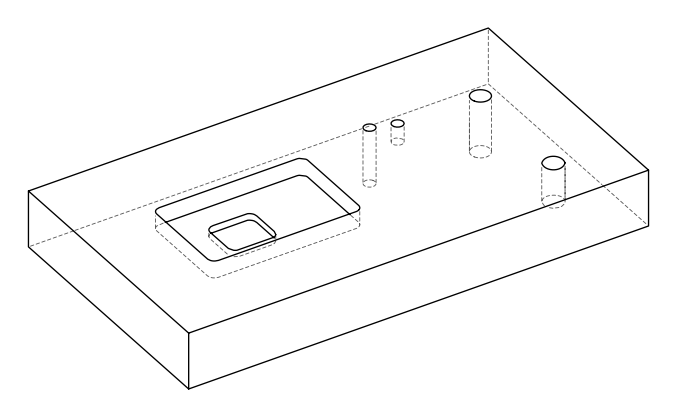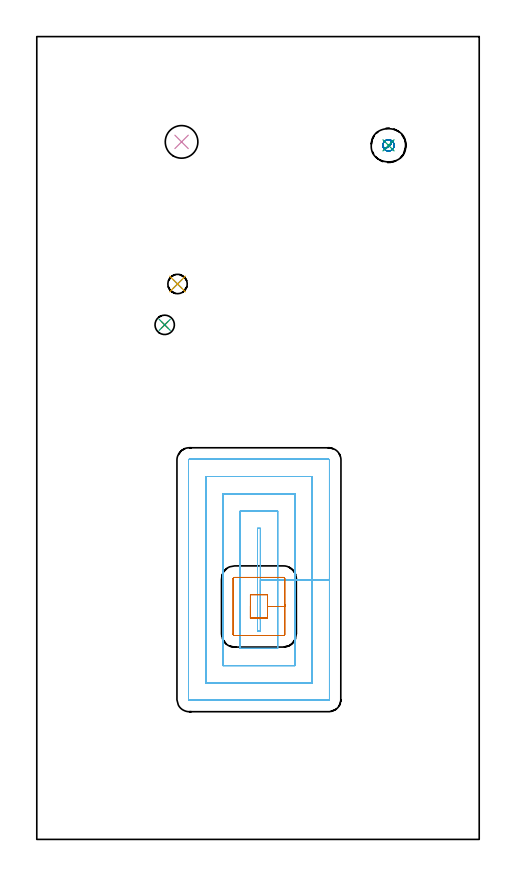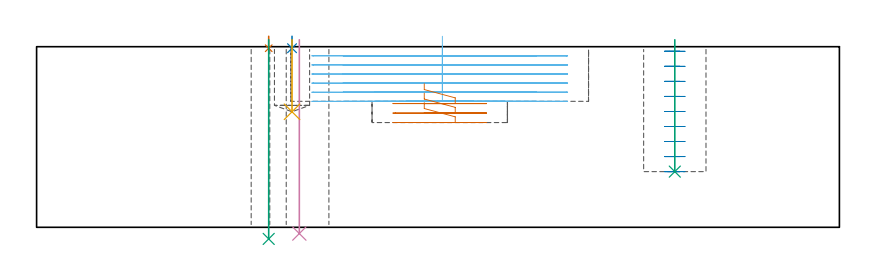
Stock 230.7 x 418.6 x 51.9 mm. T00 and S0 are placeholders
(PLAN: 9 operations, 5 tool changes, 19.4 min)
(1 SPOT_DRILL | STEP1HOLE | NXT0321_9005460120000 | 0.03 min | 1 mm3)
(2 SPOT_DRILL_1 | STEP1POCKET | NXT0321_9005460120000 | 0.03 min | 77 mm3)
(3 DRILL_THROUGH_HOLE_INTO_CENTER | STEP1HOLE | NXT0301_072 | 0.23 min | 4061 mm3)
(4 INDEXABLE_INSERT_DRILL_THROUGH_HOLE_FROM_SOLID | STEP1HOLE_1 | NXT0302_005 | 0.22 min | 11758 mm3)
(5 DRILL_BLIND_HOLE_INTO_CENTER | STEP1POCKET | NXT0301_072 | 0.08 min | 1392 mm3)
(6 MILL_RECTANGULAR_POCKET | POCKET_RECTANGULAR_STRAIGHT | NXT0201_011 | Follow Part, ap 3, ae 75% | 16.23 min | 184210 mm3)
(7 MILL_RECTANGULAR_POCKET_1 | POCKET_RECTANGULAR_STRAIGHT_1 | NXT0201_011 | Follow Part, ap 3, ae 75% | 1.27 min | 9792 mm3)
(8 MILL_BLIND_HOLE_FROM_SOLID_MATERIAL | STEP1POCKET_1 | NXT0201_011 | Spiral | 1.17 min | 9031 mm3)
(9 BORE_BLIND_HOLE | STEP1POCKET_1 | UGT0332_075 | 0.15 min | 0 mm3)
(TOOL NXT0321_9005460120000 | NC Spot Drill, 142deg, 12mm, Carbide, Uncoated | D12 PA142 FL30 Z2)
(TOOL NXT0301_072 | Carbide Drill 10.1mm [860.1-1010-051A1-MM 2214] | D10.1 PA140 FL71 Z2)
(TOOL NXT0302_005 | Index. Insert Drill 17mm [880-D1700L20-05] | D17 PA176 FL85 Z2)
(TOOL NXT0201_011 | ENDMILL 12mm [2P460-1200-NA 1630] | D12 FL38 Z6)
(TOOL UGT0332_075 | 17.75 mm Rough Boring Bar | D17.75)
(OP 1 SPOT_DRILL)
G17 G21 G94 G90
T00 M6
G54
G17 G0 G90 X66.7 Y268.3 S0 M3
G43 Z61.9 H0
G94 G81 G98 Z51.461 F250. R54.9
G80
M5
M2
(OP 2 SPOT_DRILL_1)
G17 G21 G94 G90
T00 M6
G54
G17 G0 G90 X73.4 Y289.6 S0 M3
G43 Z61.9 H0
G94 G81 G98 Z51.465 F250. R54.9
G80
M5
M2
(OP 3 DRILL_THROUGH_HOLE_INTO_CENTER)
G17 G21 G94 G90
T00 M6
G54
G17 G0 G90 X66.7 Y268.3 S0 M3
G43 Z61.9 H1
G94 G73 G98 Z-3.338 F250. Q9.206 R53.9
G80
M5
M2
(OP 4 INDEXABLE_INSERT_DRILL_THROUGH_HOLE_FROM_SOLID)
G17 G21 G94 G90
T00 M6
G54
G17 G0 G90 X75.5 Y363.7 S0 M3
G43 Z61.9 H1
G94 G81 G98 Z-1.797 F250. R53.9
G80
M5
M2
(OP 5 DRILL_BLIND_HOLE_INTO_CENTER)
G17 G21 G94 G90
T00 M6
G54
G17 G0 G90 X73.4 Y289.6 S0 M3
G43 Z61.9 H1
G94 G81 G98 Z33.2 F250. R53.9
G80
M5
M2
(OP 6 MILL_RECTANGULAR_POCKET)
G17 G21 G94 G90
T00 M6
G54
G17 G0 G90 X116.6 Y114.438 S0 M3
G43 Z61.9 H1
Z54.9
G94 G1 Y135.4 Z49.283 F250.
Y162.2 F500.
X115.1
Y108.6
X116.6
Y135.4
X125.6
Y171.2
X106.1
Y99.6
X125.6
Y135.4
X134.6
Y180.2
X97.1
Y90.6
X134.6
Y135.4
X143.6
Y189.2
X88.1
Y81.6
X143.6
Y135.4
X152.6
Y197.8
G3 X152.2 Y198.2 R0.4
G1 X79.5
G3 X79.1 Y197.8 R0.4
G1 Y73.
G3 X79.5 Y72.6 R0.4
G1 X152.2
G3 X152.6 Y73. R0.4
G1 Y135.4
Y136.4
G0 X116.6 Y114.438 Z52.283
G1 Y135.4 Z46.667 F250.
Y162.2 F500.
X115.1
Y108.6
X116.6
Y135.4
X125.6
Y171.2
X106.1
Y99.6
X125.6
Y135.4
X134.6
Y180.2
X97.1
Y90.6
X134.6
Y135.4
X143.6
Y189.2
X88.1
Y81.6
X143.6
Y135.4
X152.6
Y197.8
G3 X152.2 Y198.2 R0.4
G1 X79.5
G3 X79.1 Y197.8 R0.4
G1 Y73.
G3 X79.5 Y72.6 R0.4
G1 X152.2
G3 X152.6 Y73. R0.4
G1 Y135.4
Y136.4
G0 X116.6 Y114.438 Z49.667
G1 Y135.4 Z44.05 F250.
Y162.2 F500.
X115.1
Y108.6
X116.6
Y135.4
X125.6
Y171.2
X106.1
Y99.6
X125.6
Y135.4
X134.6
Y180.2
X97.1
Y90.6
X134.6
Y135.4
X143.6
Y189.2
X88.1
Y81.6
X143.6
Y135.4
X152.6
Y197.8
G3 X152.2 Y198.2 R0.4
G1 X79.5
G3 X79.1 Y197.8 R0.4
G1 Y73.
G3 X79.5 Y72.6 R0.4
G1 X152.2
G3 X152.6 Y73. R0.4
G1 Y135.4
Y136.4
G0 X116.6 Y114.438 Z47.05
G1 Y135.4 Z41.433 F250.
Y162.2 F500.
X115.1
Y108.6
X116.6
Y135.4
X125.6
Y171.2
X106.1
Y99.6
X125.6
Y135.4
X134.6
Y180.2
X97.1
Y90.6
X134.6
Y135.4
X143.6
Y189.2
X88.1
Y81.6
X143.6
Y135.4
X152.6
Y197.8
G3 X152.2 Y198.2 R0.4
G1 X79.5
G3 X79.1 Y197.8 R0.4
G1 Y73.
G3 X79.5 Y72.6 R0.4
G1 X152.2
G3 X152.6 Y73. R0.4
G1 Y135.4
Y136.4
G0 X116.6 Y114.438 Z44.433
G1 Y135.4 Z38.817 F250.
Y162.2 F500.
X115.1
Y108.6
X116.6
Y135.4
X125.6
Y171.2
X106.1
Y99.6
X125.6
Y135.4
X134.6
Y180.2
X97.1
Y90.6
X134.6
Y135.4
X143.6
Y189.2
X88.1
Y81.6
X143.6
Y135.4
X152.6
Y197.8
G3 X152.2 Y198.2 R0.4
G1 X79.5
G3 X79.1 Y197.8 R0.4
G1 Y73.
G3 X79.5 Y72.6 R0.4
G1 X152.2
G3 X152.6 Y73. R0.4
G1 Y135.4
Y136.4
G0 X116.6 Y114.438 Z41.817
G1 Y135.4 Z36.2 F250.
Y162.2 F500.
X115.1
Y108.6
X116.6
Y135.4
X125.6
Y171.2
X106.1
Y99.6
X125.6
Y135.4
X134.6
Y180.2
X97.1
Y90.6
X134.6
Y135.4
X143.6
Y189.2
X88.1
Y81.6
X143.6
Y135.4
X152.6
Y197.8
G3 X152.2 Y198.2 R0.4
G1 X79.5
G3 X79.1 Y197.8 R0.4
G1 Y73.
G3 X79.5 Y72.6 R0.4
G1 X152.2
G3 X152.6 Y73. R0.4
G1 Y135.4
Y136.4
G0 Z61.9
M5
M2
(OP 7 MILL_RECTANGULAR_POCKET_1)
G17 G21 G94 G90
T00 M6
G54
G17 G0 G90 X111.4 Y121.616 S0 M3
G43 Z61.9 H1
Z41.275
G94 G1 Y115.3 Z39.583 F250.
X120.3 Z37.198
Y121.45 Z35.55
Y127.6 F500.
X111.4
Y115.3
X120.3
Y121.45
X129.3
Y135.9
G3 X128.6 Y136.6 R0.7
G1 X103.1
G3 X102.4 Y135.9 R0.7
G1 Y107.
G3 X103.1 Y106.3 R0.7
G1 X128.6
G3 X129.3 Y107. R0.7
G1 Y121.45
Y122.45
G0 X111.4 Y121.616 Z38.55
G1 Y115.3 Z36.858 F250.
X120.3 Z34.473
Y121.45 Z32.825
Y127.6 F500.
X111.4
Y115.3
X120.3
Y121.45
X129.3
Y135.9
G3 X128.6 Y136.6 R0.7
G1 X103.1
G3 X102.4 Y135.9 R0.7
G1 Y107.
G3 X103.1 Y106.3 R0.7
G1 X128.6
G3 X129.3 Y107. R0.7
G1 Y121.45
Y122.45
G0 X111.4 Y121.616 Z35.825
G1 Y115.3 Z34.133 F250.
X120.3 Z31.748
Y121.45 Z30.1
Y127.6 F500.
X111.4
Y115.3
X120.3
Y121.45
X129.3
Y135.9
G3 X128.6 Y136.6 R0.7
G1 X103.1
G3 X102.4 Y135.9 R0.7
G1 Y107.
G3 X103.1 Y106.3 R0.7
G1 X128.6
G3 X129.3 Y107. R0.7
G1 Y121.45
Y122.45
G0 Z61.9
M5
M2
(OP 8 MILL_BLIND_HOLE_FROM_SOLID_MATERIAL)
G17 G21 G94 G90
T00 M6
G54
G17 G0 G90 X183.4 Y361.9 S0 M3
G43 Z61.9 H1
Z50.578
G94 G3 X183.475 Y364.775 R1.438 F250.
X180.454 Y362.054 R2.875
X183.246 Y358.954 R2.95
X180.454 Y362.054 R-2.95
X181.85 Y360.504 R1.475
X183.4 Y361.9 R1.475
G0 Z46.256
G3 X183.475 Y364.775 R1.438
X180.454 Y362.054 R2.875
X183.246 Y358.954 R2.95
X180.454 Y362.054 R-2.95
X181.85 Y360.504 R1.475
X183.4 Y361.9 R1.475
G0 Z41.933
G3 X183.475 Y364.775 R1.438
X180.454 Y362.054 R2.875
X183.246 Y358.954 R2.95
X180.454 Y362.054 R-2.95
X181.85 Y360.504 R1.475
X183.4 Y361.9 R1.475
G0 Z37.611
G3 X183.475 Y364.775 R1.438
X180.454 Y362.054 R2.875
X183.246 Y358.954 R2.95
X180.454 Y362.054 R-2.95
X181.85 Y360.504 R1.475
X183.4 Y361.9 R1.475
G0 Z33.289
G3 X183.475 Y364.775 R1.438
X180.454 Y362.054 R2.875
X183.246 Y358.954 R2.95
X180.454 Y362.054 R-2.95
X181.85 Y360.504 R1.475
X183.4 Y361.9 R1.475
G0 Z28.967
G3 X183.475 Y364.775 R1.438
X180.454 Y362.054 R2.875
X183.246 Y358.954 R2.95
X180.454 Y362.054 R-2.95
X181.85 Y360.504 R1.475
X183.4 Y361.9 R1.475
G0 Z24.644
G3 X183.475 Y364.775 R1.438
X180.454 Y362.054 R2.875
X183.246 Y358.954 R2.95
X180.454 Y362.054 R-2.95
X181.85 Y360.504 R1.475
X183.4 Y361.9 R1.475
G0 Z20.322
G3 X183.475 Y364.775 R1.438
X180.454 Y362.054 R2.875
X183.246 Y358.954 R2.95
X180.454 Y362.054 R-2.95
X181.85 Y360.504 R1.475
X183.4 Y361.9 R1.475
G0 Z16.
G3 X183.475 Y364.775 R1.438
X180.454 Y362.054 R2.875
X183.246 Y358.954 R2.95
X180.454 Y362.054 R-2.95
X181.85 Y360.504 R1.475
X183.4 Y361.9 R1.475
G0 Z61.9
M5
M2
(OP 9 BORE_BLIND_HOLE)
G17 G21 G94 G90
T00 M6
G54
G17 G0 G90 X183.4 Y361.9 S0 M3
G43 Z61.9 H0
G94 G85 G98 Z16. F250. R53.9
G80
M5
M2
